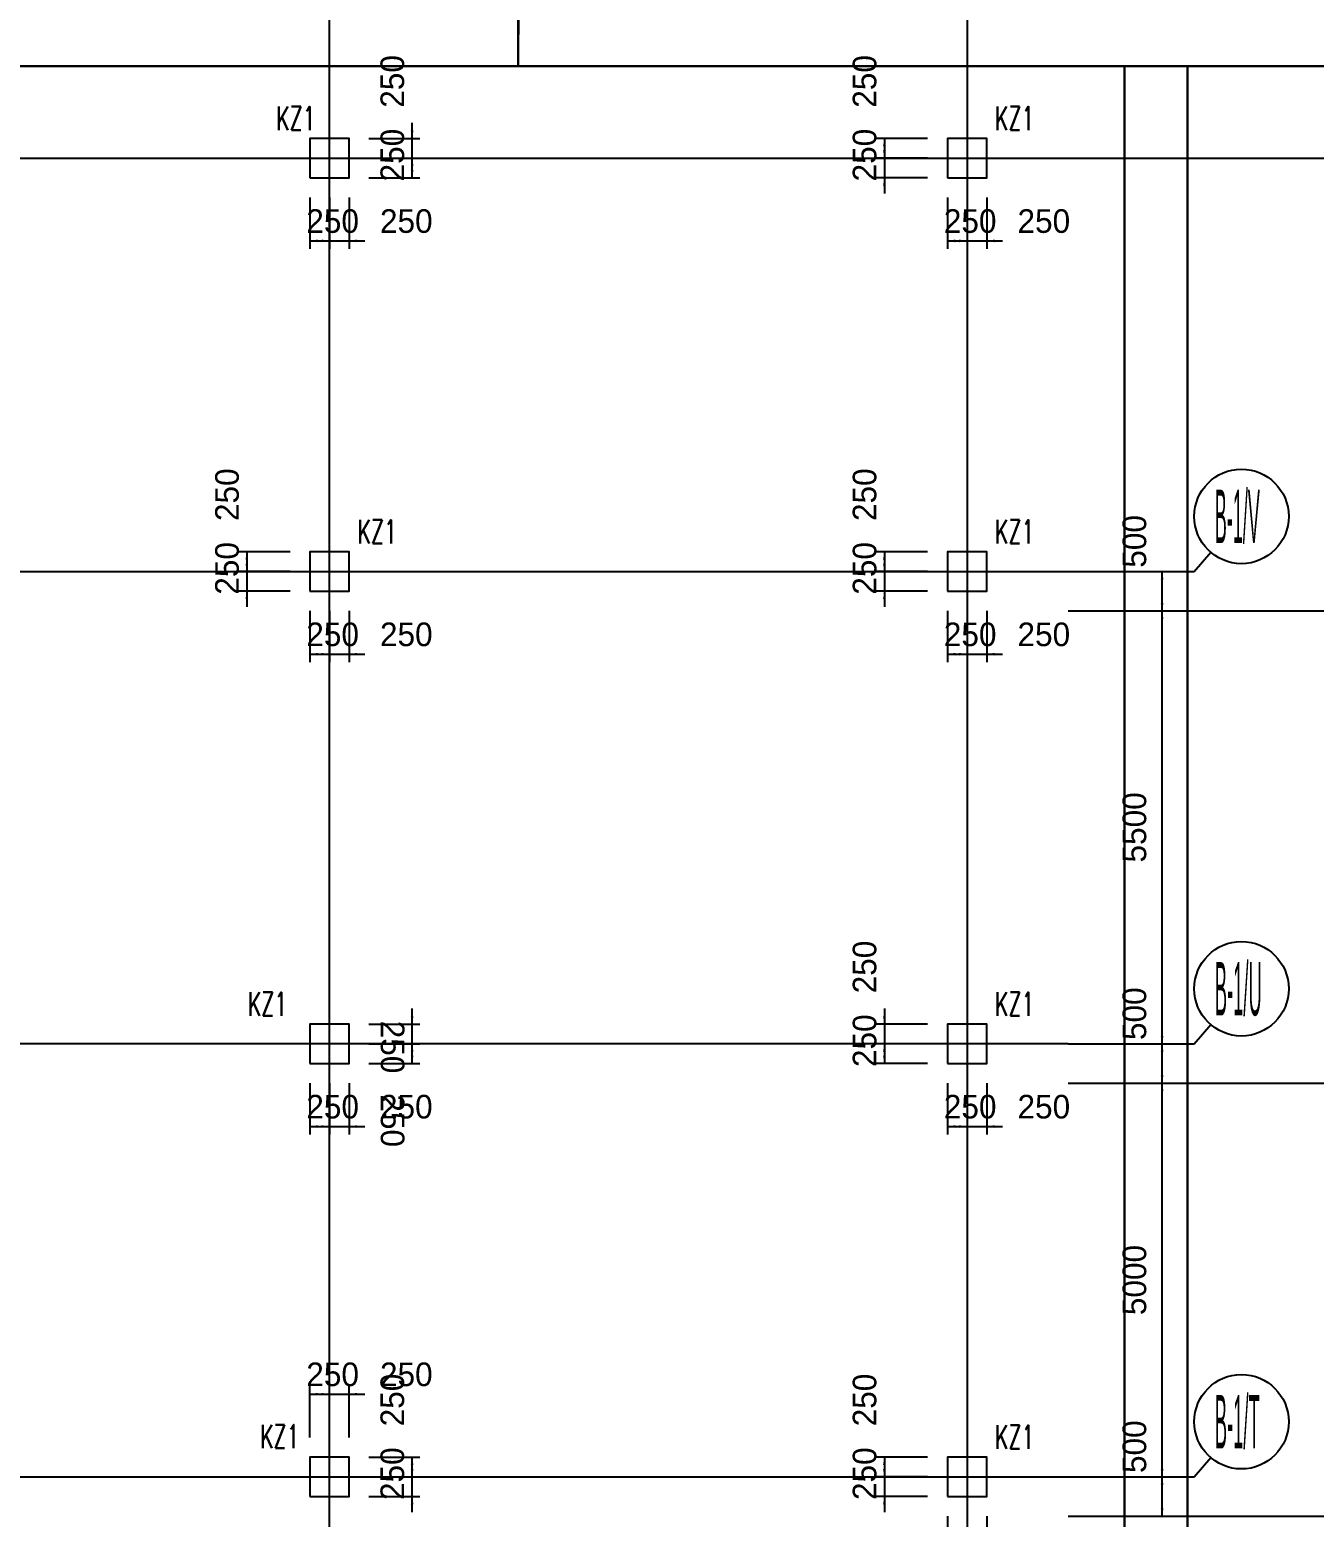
# Model space of a CAD drawing. Extents: x 387171 to 699106, y 11966 to 245688.
# Drawn here: x 520850 to 537170, y 184575 to 203470 of the extents above; entities that cross this region are included whole.
import ezdxf

# ---------------------------------------------------------------- set-up
doc = ezdxf.new("R2010")
doc.units = 0
doc.header["$LTSCALE"] = 100
doc.header["$MEASUREMENT"] = 0
for name, color, linetype in [('COLU', 7, 'Continuous'), ('DIM', 3, 'Continuous'), ('DOTE', 253, 'Continuous'), ('h后浇带', 51, 'Continuous'), ('L-AXIS', 3, 'Continuous'), ('NUM', 7, 'Continuous')]:
    doc.layers.add(name, color=color, linetype=linetype)
doc.styles.get("Standard").update_dxf_attribs({"font": 'standard'})
doc.styles.add('tk', font='tk')
doc.dimstyles.get("Standard").update_dxf_attribs({"dimtxt": 300, "dimasz": 100, "dimexe": 100, "dimexo": 250, "dimgap": 100, "dimtad": 0, "dimtoh": 1, "dimdec": 0, "dimdsep": 46, "dimcen": 0.09, "dimclrt": 7, "dimadec": 0, "dimazin": 0, "dimtfac": 1, "dimtdec": 4, "dimtofl": 0, "dimtmove": 0, "dimatfit": 3, "dimfxl": 1, "dimtolj": 1, "dimtzin": 0, "dimarcsym": 0})

# ---------------------------------------------------------------- blocks, each defined once
blk = doc.blocks.new('*D2517')
at = {"layer": 'L-AXIS', "color": 0, "linetype": 'ByBlock', "lineweight": -2}
for p, q in [((534293, 190088), (535337, 190088)), ((535237, 185088), (535237, 190088)), ((534293, 185088), (535337, 185088))]:
    blk.add_line(p, q, dxfattribs=at)
for points in [[(535237, 190088), (535254, 189988), (535220, 189988)], [(535237, 185088), (535220, 185188), (535254, 185188)]]:
    blk.add_solid(points, dxfattribs=at)
at = {"layer": 'L-AXIS', "color": 7, "linetype": 'Continuous', "lineweight": -2, "insert": (534887, 187588), "char_height": 300, "width": 780, "attachment_point": 5, "rotation": 90, "style": 'tk'}
blk.add_mtext('5000', dxfattribs=at)
blk = doc.blocks.new('*D2386')
at = {"layer": 'L-AXIS', "color": 0, "linetype": 'ByBlock', "lineweight": -2}
for p, q in [((534293, 185088), (535337, 185088)), ((535237, 184588), (535237, 185088)), ((534293, 184588), (535337, 184588))]:
    blk.add_line(p, q, dxfattribs=at)
for points in [[(535237, 185088), (535254, 184988), (535220, 184988)], [(535237, 184588), (535220, 184688), (535254, 184688)]]:
    blk.add_solid(points, dxfattribs=at)
at = {"layer": 'L-AXIS', "color": 7, "linetype": 'Continuous', "lineweight": -2, "insert": (534887, 185471), "char_height": 300, "width": 566.67, "attachment_point": 5, "rotation": 90, "style": 'tk'}
blk.add_mtext('500', dxfattribs=at)
blk = doc.blocks.new('_AXISO')
blk.add_circle((0, 0), 0.5)
blk = doc.blocks.new('*D2135')
at = {"layer": 'L-AXIS', "color": 0, "linetype": 'ByBlock', "lineweight": -2}
for p, q in [((534293, 196088), (535337, 196088)), ((535237, 190588), (535237, 196088)), ((534293, 190588), (535337, 190588))]:
    blk.add_line(p, q, dxfattribs=at)
for points in [[(535237, 196088), (535254, 195988), (535220, 195988)], [(535237, 190588), (535220, 190688), (535254, 190688)]]:
    blk.add_solid(points, dxfattribs=at)
at = {"layer": 'L-AXIS', "color": 7, "linetype": 'Continuous', "lineweight": -2, "insert": (534887, 193338), "char_height": 300, "width": 780, "attachment_point": 5, "rotation": 90, "style": 'tk'}
blk.add_mtext('5500', dxfattribs=at)
blk = doc.blocks.new('*D2933')
at = {"layer": 'L-AXIS', "color": 0, "linetype": 'ByBlock', "lineweight": -2}
for p, q in [((534293, 196588), (535337, 196588)), ((535237, 196088), (535237, 196588)), ((534293, 196088), (535337, 196088))]:
    blk.add_line(p, q, dxfattribs=at)
for points in [[(535237, 196588), (535254, 196488), (535220, 196488)], [(535237, 196088), (535220, 196188), (535254, 196188)]]:
    blk.add_solid(points, dxfattribs=at)
at = {"layer": 'L-AXIS', "color": 7, "linetype": 'Continuous', "lineweight": -2, "insert": (534887, 196971), "char_height": 300, "width": 566.67, "attachment_point": 5, "rotation": 90, "style": 'tk'}
blk.add_mtext('500', dxfattribs=at)
blk = doc.blocks.new('*D2679')
at = {"layer": 'L-AXIS', "color": 0, "linetype": 'ByBlock', "lineweight": -2}
for p, q in [((534293, 190588), (535337, 190588)), ((535237, 190088), (535237, 190588)), ((534293, 190088), (535337, 190088))]:
    blk.add_line(p, q, dxfattribs=at)
for points in [[(535237, 190588), (535254, 190488), (535220, 190488)], [(535237, 190088), (535220, 190188), (535254, 190188)]]:
    blk.add_solid(points, dxfattribs=at)
at = {"layer": 'L-AXIS', "color": 7, "linetype": 'Continuous', "lineweight": -2, "insert": (534887, 190971), "char_height": 300, "width": 566.67, "attachment_point": 5, "rotation": 90, "style": 'tk'}
blk.add_mtext('500', dxfattribs=at)
blk = doc.blocks.new('*D661')
at = {"layer": 'DIM', "color": 0, "linetype": 'ByBlock', "lineweight": -2}
for p, q in [((532258, 185338), (531608, 185338)), ((531708, 185338), (531708, 185088)), ((532258, 185088), (531608, 185088))]:
    blk.add_line(p, q, dxfattribs=at)
for points in [[(531708, 185338), (531725, 185238), (531691, 185238)], [(531708, 185088), (531691, 185188), (531725, 185188)]]:
    blk.add_solid(points, dxfattribs=at)
at = {"layer": 'DIM', "color": 7, "linetype": 'Continuous', "lineweight": -2, "insert": (531458, 186064), "char_height": 300, "width": 566.67, "attachment_point": 5, "rotation": 90, "style": 'tk'}
blk.add_mtext('250', dxfattribs=at)
blk = doc.blocks.new('*D1586')
at = {"layer": 'DIM', "color": 0, "linetype": 'ByBlock', "lineweight": -2}
for p, q in [((531708, 185288), (531708, 184638)), ((532258, 185088), (531608, 185088)), ((532258, 184838), (531608, 184838))]:
    blk.add_line(p, q, dxfattribs=at)
for points in [[(531708, 185088), (531691, 185188), (531725, 185188)], [(531708, 184838), (531725, 184738), (531691, 184738)]]:
    blk.add_solid(points, dxfattribs=at)
at = {"layer": 'DIM', "color": 7, "linetype": 'Continuous', "lineweight": -2, "insert": (531458, 185128), "char_height": 300, "width": 566.67, "attachment_point": 5, "rotation": 90, "style": 'tk'}
blk.add_mtext('250', dxfattribs=at)
blk = doc.blocks.new('*D1470')
at = {"layer": 'DIM', "color": 0, "linetype": 'ByBlock', "lineweight": -2}
for p, q in [((532508, 184588), (532508, 183938)), ((532758, 184588), (532758, 183938)), ((532508, 184038), (532758, 184038))]:
    blk.add_line(p, q, dxfattribs=at)
for points in [[(532508, 184038), (532608, 184055), (532608, 184021)], [(532758, 184038), (532658, 184021), (532658, 184055)]]:
    blk.add_solid(points, dxfattribs=at)
at = {"layer": 'DIM', "color": 7, "linetype": 'Continuous', "lineweight": -2, "insert": (532798, 184288), "char_height": 300, "width": 566.67, "attachment_point": 5, "style": 'tk'}
blk.add_mtext('250', dxfattribs=at)
blk = doc.blocks.new('*D1126')
at = {"layer": 'DIM', "color": 0, "linetype": 'ByBlock', "lineweight": -2}
for p, q in [((532758, 184588), (532758, 183938)), ((533008, 184588), (533008, 183938)), ((532558, 184038), (533208, 184038))]:
    blk.add_line(p, q, dxfattribs=at)
for points in [[(532758, 184038), (532658, 184021), (532658, 184055)], [(533008, 184038), (533108, 184055), (533108, 184021)]]:
    blk.add_solid(points, dxfattribs=at)
at = {"layer": 'DIM', "color": 7, "linetype": 'Continuous', "lineweight": -2, "insert": (533734, 184288), "char_height": 300, "width": 566.67, "attachment_point": 5, "style": 'tk'}
blk.add_mtext('250', dxfattribs=at)
blk = doc.blocks.new('*D1942')
at = {"layer": 'DIM', "color": 0, "linetype": 'ByBlock', "lineweight": -2}
for p, q in [((524408, 185588), (524408, 186238)), ((524408, 186138), (524658, 186138)), ((524658, 185588), (524658, 186238))]:
    blk.add_line(p, q, dxfattribs=at)
for points in [[(524408, 186138), (524508, 186155), (524508, 186121)], [(524658, 186138), (524558, 186121), (524558, 186155)]]:
    blk.add_solid(points, dxfattribs=at)
at = {"layer": 'DIM', "color": 7, "linetype": 'Continuous', "lineweight": -2, "insert": (524698, 186388), "char_height": 300, "width": 566.67, "attachment_point": 5, "style": 'tk'}
blk.add_mtext('250', dxfattribs=at)
blk = doc.blocks.new('*D1833')
at = {"layer": 'DIM', "color": 0, "linetype": 'ByBlock', "lineweight": -2}
for p, q in [((524458, 186138), (525108, 186138)), ((524658, 185588), (524658, 186238)), ((524908, 185588), (524908, 186238))]:
    blk.add_line(p, q, dxfattribs=at)
for points in [[(524658, 186138), (524558, 186121), (524558, 186155)], [(524908, 186138), (525008, 186155), (525008, 186121)]]:
    blk.add_solid(points, dxfattribs=at)
at = {"layer": 'DIM', "color": 7, "linetype": 'Continuous', "lineweight": -2, "insert": (525634, 186388), "char_height": 300, "width": 566.67, "attachment_point": 5, "style": 'tk'}
blk.add_mtext('250', dxfattribs=at)
blk = doc.blocks.new('*D2752')
at = {"layer": 'DIM', "color": 0, "linetype": 'ByBlock', "lineweight": -2}
for p, q in [((525708, 184638), (525708, 185288)), ((525158, 185088), (525808, 185088)), ((525158, 184838), (525808, 184838))]:
    blk.add_line(p, q, dxfattribs=at)
for points in [[(525708, 185088), (525691, 185188), (525725, 185188)], [(525708, 184838), (525725, 184738), (525691, 184738)]]:
    blk.add_solid(points, dxfattribs=at)
at = {"layer": 'DIM', "color": 7, "linetype": 'Continuous', "lineweight": -2, "insert": (525458, 185128), "char_height": 300, "width": 566.67, "attachment_point": 5, "rotation": 90, "style": 'tk'}
blk.add_mtext('250', dxfattribs=at)
blk = doc.blocks.new('*D2380')
at = {"layer": 'DIM', "color": 0, "linetype": 'ByBlock', "lineweight": -2}
for p, q in [((525158, 185338), (525808, 185338)), ((525708, 185088), (525708, 185338)), ((525158, 185088), (525808, 185088))]:
    blk.add_line(p, q, dxfattribs=at)
for points in [[(525708, 185338), (525725, 185238), (525691, 185238)], [(525708, 185088), (525691, 185188), (525725, 185188)]]:
    blk.add_solid(points, dxfattribs=at)
at = {"layer": 'DIM', "color": 7, "linetype": 'Continuous', "lineweight": -2, "insert": (525458, 186064), "char_height": 300, "width": 566.67, "attachment_point": 5, "rotation": 90, "style": 'tk'}
blk.add_mtext('250', dxfattribs=at)
blk = doc.blocks.new('*D4155')
at = {"layer": 'DIM', "color": 0, "linetype": 'ByBlock', "lineweight": -2}
for p, q in [((531708, 191038), (531708, 190388)), ((532258, 190838), (531608, 190838)), ((532258, 190588), (531608, 190588))]:
    blk.add_line(p, q, dxfattribs=at)
for points in [[(531708, 190838), (531691, 190938), (531725, 190938)], [(531708, 190588), (531725, 190488), (531691, 190488)]]:
    blk.add_solid(points, dxfattribs=at)
at = {"layer": 'DIM', "color": 7, "linetype": 'Continuous', "lineweight": -2, "insert": (531458, 191564), "char_height": 300, "width": 566.67, "attachment_point": 5, "rotation": 90, "style": 'tk'}
blk.add_mtext('250', dxfattribs=at)
blk = doc.blocks.new('*D326')
at = {"layer": 'DIM', "color": 0, "linetype": 'ByBlock', "lineweight": -2}
for p, q in [((532258, 190588), (531608, 190588)), ((531708, 190588), (531708, 190338)), ((532258, 190338), (531608, 190338))]:
    blk.add_line(p, q, dxfattribs=at)
for points in [[(531708, 190588), (531725, 190488), (531691, 190488)], [(531708, 190338), (531691, 190438), (531725, 190438)]]:
    blk.add_solid(points, dxfattribs=at)
at = {"layer": 'DIM', "color": 7, "linetype": 'Continuous', "lineweight": -2, "insert": (531458, 190628), "char_height": 300, "width": 566.67, "attachment_point": 5, "rotation": 90, "style": 'tk'}
blk.add_mtext('250', dxfattribs=at)
blk = doc.blocks.new('*D190')
at = {"layer": 'DIM', "color": 0, "linetype": 'ByBlock', "lineweight": -2}
for p, q in [((532508, 190088), (532508, 189438)), ((532758, 190088), (532758, 189438)), ((532508, 189538), (532758, 189538))]:
    blk.add_line(p, q, dxfattribs=at)
for points in [[(532508, 189538), (532608, 189555), (532608, 189521)], [(532758, 189538), (532658, 189521), (532658, 189555)]]:
    blk.add_solid(points, dxfattribs=at)
at = {"layer": 'DIM', "color": 7, "linetype": 'Continuous', "lineweight": -2, "insert": (532798, 189788), "char_height": 300, "width": 566.67, "attachment_point": 5, "style": 'tk'}
blk.add_mtext('250', dxfattribs=at)
blk = doc.blocks.new('*D1133')
at = {"layer": 'DIM', "color": 0, "linetype": 'ByBlock', "lineweight": -2}
for p, q in [((532758, 190088), (532758, 189438)), ((533008, 190088), (533008, 189438)), ((532558, 189538), (533208, 189538))]:
    blk.add_line(p, q, dxfattribs=at)
for points in [[(532758, 189538), (532658, 189521), (532658, 189555)], [(533008, 189538), (533108, 189555), (533108, 189521)]]:
    blk.add_solid(points, dxfattribs=at)
at = {"layer": 'DIM', "color": 7, "linetype": 'Continuous', "lineweight": -2, "insert": (533734, 189788), "char_height": 300, "width": 566.67, "attachment_point": 5, "style": 'tk'}
blk.add_mtext('250', dxfattribs=at)
blk = doc.blocks.new('*D794')
at = {"layer": 'DIM', "color": 0, "linetype": 'ByBlock', "lineweight": -2}
for p, q in [((524408, 190088), (524408, 189438)), ((524658, 190088), (524658, 189438)), ((524408, 189538), (524658, 189538))]:
    blk.add_line(p, q, dxfattribs=at)
for points in [[(524408, 189538), (524508, 189555), (524508, 189521)], [(524658, 189538), (524558, 189521), (524558, 189555)]]:
    blk.add_solid(points, dxfattribs=at)
at = {"layer": 'DIM', "color": 7, "linetype": 'Continuous', "lineweight": -2, "insert": (524698, 189788), "char_height": 300, "width": 566.67, "attachment_point": 5, "style": 'tk'}
blk.add_mtext('250', dxfattribs=at)
blk = doc.blocks.new('*D649')
at = {"layer": 'DIM', "color": 0, "linetype": 'ByBlock', "lineweight": -2}
for p, q in [((524658, 190088), (524658, 189438)), ((524908, 190088), (524908, 189438)), ((524458, 189538), (525108, 189538))]:
    blk.add_line(p, q, dxfattribs=at)
for points in [[(524658, 189538), (524558, 189521), (524558, 189555)], [(524908, 189538), (525008, 189555), (525008, 189521)]]:
    blk.add_solid(points, dxfattribs=at)
at = {"layer": 'DIM', "color": 7, "linetype": 'Continuous', "lineweight": -2, "insert": (525634, 189788), "char_height": 300, "width": 566.67, "attachment_point": 5, "style": 'tk'}
blk.add_mtext('250', dxfattribs=at)
blk = doc.blocks.new('*D1575')
at = {"layer": 'DIM', "color": 0, "linetype": 'ByBlock', "lineweight": -2}
for p, q in [((525158, 190588), (525808, 190588)), ((525708, 190338), (525708, 190588)), ((525158, 190338), (525808, 190338))]:
    blk.add_line(p, q, dxfattribs=at)
for points in [[(525708, 190588), (525725, 190488), (525691, 190488)], [(525708, 190338), (525691, 190438), (525725, 190438)]]:
    blk.add_solid(points, dxfattribs=at)
at = {"layer": 'DIM', "color": 7, "linetype": 'Continuous', "lineweight": -2, "insert": (525458, 189612), "char_height": 300, "width": 566.67, "attachment_point": 5, "rotation": 270, "style": 'tk'}
blk.add_mtext('250', dxfattribs=at)
blk = doc.blocks.new('*D1178')
at = {"layer": 'DIM', "color": 0, "linetype": 'ByBlock', "lineweight": -2}
for p, q in [((525708, 190388), (525708, 191038)), ((525158, 190838), (525808, 190838)), ((525158, 190588), (525808, 190588))]:
    blk.add_line(p, q, dxfattribs=at)
for points in [[(525708, 190838), (525691, 190938), (525725, 190938)], [(525708, 190588), (525725, 190488), (525691, 190488)]]:
    blk.add_solid(points, dxfattribs=at)
at = {"layer": 'DIM', "color": 7, "linetype": 'Continuous', "lineweight": -2, "insert": (525458, 190548), "char_height": 300, "width": 566.67, "attachment_point": 5, "rotation": 270, "style": 'tk'}
blk.add_mtext('250', dxfattribs=at)
blk = doc.blocks.new('*D4632')
at = {"layer": 'DIM', "color": 0, "linetype": 'ByBlock', "lineweight": -2}
for p, q in [((524158, 196838), (523508, 196838)), ((523608, 196838), (523608, 196588)), ((524158, 196588), (523508, 196588))]:
    blk.add_line(p, q, dxfattribs=at)
for points in [[(523608, 196838), (523625, 196738), (523591, 196738)], [(523608, 196588), (523591, 196688), (523625, 196688)]]:
    blk.add_solid(points, dxfattribs=at)
at = {"layer": 'DIM', "color": 7, "linetype": 'Continuous', "lineweight": -2, "insert": (523358, 197564), "char_height": 300, "width": 566.67, "attachment_point": 5, "rotation": 90, "style": 'tk'}
blk.add_mtext('250', dxfattribs=at)
blk = doc.blocks.new('*D4495')
at = {"layer": 'DIM', "color": 0, "linetype": 'ByBlock', "lineweight": -2}
for p, q in [((523608, 196788), (523608, 196138)), ((524158, 196588), (523508, 196588)), ((524158, 196338), (523508, 196338))]:
    blk.add_line(p, q, dxfattribs=at)
for points in [[(523608, 196588), (523591, 196688), (523625, 196688)], [(523608, 196338), (523625, 196238), (523591, 196238)]]:
    blk.add_solid(points, dxfattribs=at)
at = {"layer": 'DIM', "color": 7, "linetype": 'Continuous', "lineweight": -2, "insert": (523358, 196628), "char_height": 300, "width": 566.67, "attachment_point": 5, "rotation": 90, "style": 'tk'}
blk.add_mtext('250', dxfattribs=at)
blk = doc.blocks.new('*D4225')
at = {"layer": 'DIM', "color": 0, "linetype": 'ByBlock', "lineweight": -2}
for p, q in [((524408, 196088), (524408, 195438)), ((524658, 196088), (524658, 195438)), ((524408, 195538), (524658, 195538))]:
    blk.add_line(p, q, dxfattribs=at)
for points in [[(524408, 195538), (524508, 195555), (524508, 195521)], [(524658, 195538), (524558, 195521), (524558, 195555)]]:
    blk.add_solid(points, dxfattribs=at)
at = {"layer": 'DIM', "color": 7, "linetype": 'Continuous', "lineweight": -2, "insert": (524698, 195788), "char_height": 300, "width": 566.67, "attachment_point": 5, "style": 'tk'}
blk.add_mtext('250', dxfattribs=at)
blk = doc.blocks.new('*D248')
at = {"layer": 'DIM', "color": 0, "linetype": 'ByBlock', "lineweight": -2}
for p, q in [((524658, 196088), (524658, 195438)), ((524908, 196088), (524908, 195438)), ((524458, 195538), (525108, 195538))]:
    blk.add_line(p, q, dxfattribs=at)
for points in [[(524658, 195538), (524558, 195521), (524558, 195555)], [(524908, 195538), (525008, 195555), (525008, 195521)]]:
    blk.add_solid(points, dxfattribs=at)
at = {"layer": 'DIM', "color": 7, "linetype": 'Continuous', "lineweight": -2, "insert": (525634, 195788), "char_height": 300, "width": 566.67, "attachment_point": 5, "style": 'tk'}
blk.add_mtext('250', dxfattribs=at)
blk = doc.blocks.new('*D188')
at = {"layer": 'DIM', "color": 0, "linetype": 'ByBlock', "lineweight": -2}
for p, q in [((532258, 196838), (531608, 196838)), ((531708, 196838), (531708, 196588)), ((532258, 196588), (531608, 196588))]:
    blk.add_line(p, q, dxfattribs=at)
for points in [[(531708, 196838), (531725, 196738), (531691, 196738)], [(531708, 196588), (531691, 196688), (531725, 196688)]]:
    blk.add_solid(points, dxfattribs=at)
at = {"layer": 'DIM', "color": 7, "linetype": 'Continuous', "lineweight": -2, "insert": (531458, 197564), "char_height": 300, "width": 566.67, "attachment_point": 5, "rotation": 90, "style": 'tk'}
blk.add_mtext('250', dxfattribs=at)
blk = doc.blocks.new('*D1131')
at = {"layer": 'DIM', "color": 0, "linetype": 'ByBlock', "lineweight": -2}
for p, q in [((531708, 196788), (531708, 196138)), ((532258, 196588), (531608, 196588)), ((532258, 196338), (531608, 196338))]:
    blk.add_line(p, q, dxfattribs=at)
for points in [[(531708, 196588), (531691, 196688), (531725, 196688)], [(531708, 196338), (531725, 196238), (531691, 196238)]]:
    blk.add_solid(points, dxfattribs=at)
at = {"layer": 'DIM', "color": 7, "linetype": 'Continuous', "lineweight": -2, "insert": (531458, 196628), "char_height": 300, "width": 566.67, "attachment_point": 5, "rotation": 90, "style": 'tk'}
blk.add_mtext('250', dxfattribs=at)
blk = doc.blocks.new('*D714')
at = {"layer": 'DIM', "color": 0, "linetype": 'ByBlock', "lineweight": -2}
for p, q in [((532508, 196088), (532508, 195438)), ((532758, 196088), (532758, 195438)), ((532508, 195538), (532758, 195538))]:
    blk.add_line(p, q, dxfattribs=at)
for points in [[(532508, 195538), (532608, 195555), (532608, 195521)], [(532758, 195538), (532658, 195521), (532658, 195555)]]:
    blk.add_solid(points, dxfattribs=at)
at = {"layer": 'DIM', "color": 7, "linetype": 'Continuous', "lineweight": -2, "insert": (532798, 195788), "char_height": 300, "width": 566.67, "attachment_point": 5, "style": 'tk'}
blk.add_mtext('250', dxfattribs=at)
blk = doc.blocks.new('*D1635')
at = {"layer": 'DIM', "color": 0, "linetype": 'ByBlock', "lineweight": -2}
for p, q in [((532758, 196088), (532758, 195438)), ((533008, 196088), (533008, 195438)), ((532558, 195538), (533208, 195538))]:
    blk.add_line(p, q, dxfattribs=at)
for points in [[(532758, 195538), (532658, 195521), (532658, 195555)], [(533008, 195538), (533108, 195555), (533108, 195521)]]:
    blk.add_solid(points, dxfattribs=at)
at = {"layer": 'DIM', "color": 7, "linetype": 'Continuous', "lineweight": -2, "insert": (533734, 195788), "char_height": 300, "width": 566.67, "attachment_point": 5, "style": 'tk'}
blk.add_mtext('250', dxfattribs=at)
blk = doc.blocks.new('*D1130')
at = {"layer": 'DIM', "color": 0, "linetype": 'ByBlock', "lineweight": -2}
for p, q in [((524408, 201338), (524408, 200688)), ((524658, 201338), (524658, 200688)), ((524408, 200788), (524658, 200788))]:
    blk.add_line(p, q, dxfattribs=at)
for points in [[(524408, 200788), (524508, 200805), (524508, 200771)], [(524658, 200788), (524558, 200771), (524558, 200805)]]:
    blk.add_solid(points, dxfattribs=at)
at = {"layer": 'DIM', "color": 7, "linetype": 'Continuous', "lineweight": -2, "insert": (524698, 201038), "char_height": 300, "width": 566.67, "attachment_point": 5, "style": 'tk'}
blk.add_mtext('250', dxfattribs=at)
blk = doc.blocks.new('*D713')
at = {"layer": 'DIM', "color": 0, "linetype": 'ByBlock', "lineweight": -2}
for p, q in [((524658, 201338), (524658, 200688)), ((524908, 201338), (524908, 200688)), ((524458, 200788), (525108, 200788))]:
    blk.add_line(p, q, dxfattribs=at)
for points in [[(524658, 200788), (524558, 200771), (524558, 200805)], [(524908, 200788), (525008, 200805), (525008, 200771)]]:
    blk.add_solid(points, dxfattribs=at)
at = {"layer": 'DIM', "color": 7, "linetype": 'Continuous', "lineweight": -2, "insert": (525634, 201038), "char_height": 300, "width": 566.67, "attachment_point": 5, "style": 'tk'}
blk.add_mtext('250', dxfattribs=at)
blk = doc.blocks.new('*D1634')
at = {"layer": 'DIM', "color": 0, "linetype": 'ByBlock', "lineweight": -2}
for p, q in [((525158, 201838), (525808, 201838)), ((525708, 201588), (525708, 201838)), ((525158, 201588), (525808, 201588))]:
    blk.add_line(p, q, dxfattribs=at)
for points in [[(525708, 201838), (525725, 201738), (525691, 201738)], [(525708, 201588), (525691, 201688), (525725, 201688)]]:
    blk.add_solid(points, dxfattribs=at)
at = {"layer": 'DIM', "color": 7, "linetype": 'Continuous', "lineweight": -2, "insert": (525458, 201878), "char_height": 300, "width": 566.67, "attachment_point": 5, "rotation": 90, "style": 'tk'}
blk.add_mtext('250', dxfattribs=at)
blk = doc.blocks.new('*D1503')
at = {"layer": 'DIM', "color": 0, "linetype": 'ByBlock', "lineweight": -2}
for p, q in [((525708, 201638), (525708, 202288)), ((525158, 202088), (525808, 202088)), ((525158, 201838), (525808, 201838))]:
    blk.add_line(p, q, dxfattribs=at)
for points in [[(525708, 202088), (525691, 202188), (525725, 202188)], [(525708, 201838), (525725, 201738), (525691, 201738)]]:
    blk.add_solid(points, dxfattribs=at)
at = {"layer": 'DIM', "color": 7, "linetype": 'Continuous', "lineweight": -2, "insert": (525458, 202814), "char_height": 300, "width": 566.67, "attachment_point": 5, "rotation": 90, "style": 'tk'}
blk.add_mtext('250', dxfattribs=at)
blk = doc.blocks.new('*D1170')
at = {"layer": 'DIM', "color": 0, "linetype": 'ByBlock', "lineweight": -2}
for p, q in [((532258, 202088), (531608, 202088)), ((531708, 202088), (531708, 201838)), ((532258, 201838), (531608, 201838))]:
    blk.add_line(p, q, dxfattribs=at)
for points in [[(531708, 202088), (531725, 201988), (531691, 201988)], [(531708, 201838), (531691, 201938), (531725, 201938)]]:
    blk.add_solid(points, dxfattribs=at)
at = {"layer": 'DIM', "color": 7, "linetype": 'Continuous', "lineweight": -2, "insert": (531458, 202814), "char_height": 300, "width": 566.67, "attachment_point": 5, "rotation": 90, "style": 'tk'}
blk.add_mtext('250', dxfattribs=at)
blk = doc.blocks.new('*D2133')
at = {"layer": 'DIM', "color": 0, "linetype": 'ByBlock', "lineweight": -2}
for p, q in [((531708, 202038), (531708, 201388)), ((532258, 201838), (531608, 201838)), ((532258, 201588), (531608, 201588))]:
    blk.add_line(p, q, dxfattribs=at)
for points in [[(531708, 201838), (531691, 201938), (531725, 201938)], [(531708, 201588), (531725, 201488), (531691, 201488)]]:
    blk.add_solid(points, dxfattribs=at)
at = {"layer": 'DIM', "color": 7, "linetype": 'Continuous', "lineweight": -2, "insert": (531458, 201878), "char_height": 300, "width": 566.67, "attachment_point": 5, "rotation": 90, "style": 'tk'}
blk.add_mtext('250', dxfattribs=at)
blk = doc.blocks.new('*D2011')
at = {"layer": 'DIM', "color": 0, "linetype": 'ByBlock', "lineweight": -2}
for p, q in [((532508, 201338), (532508, 200688)), ((532758, 201338), (532758, 200688)), ((532508, 200788), (532758, 200788))]:
    blk.add_line(p, q, dxfattribs=at)
for points in [[(532508, 200788), (532608, 200805), (532608, 200771)], [(532758, 200788), (532658, 200771), (532658, 200805)]]:
    blk.add_solid(points, dxfattribs=at)
at = {"layer": 'DIM', "color": 7, "linetype": 'Continuous', "lineweight": -2, "insert": (532798, 201038), "char_height": 300, "width": 566.67, "attachment_point": 5, "style": 'tk'}
blk.add_mtext('250', dxfattribs=at)
blk = doc.blocks.new('*D2951')
at = {"layer": 'DIM', "color": 0, "linetype": 'ByBlock', "lineweight": -2}
for p, q in [((532758, 201338), (532758, 200688)), ((533008, 201338), (533008, 200688)), ((532558, 200788), (533208, 200788))]:
    blk.add_line(p, q, dxfattribs=at)
for points in [[(532758, 200788), (532658, 200771), (532658, 200805)], [(533008, 200788), (533108, 200805), (533108, 200771)]]:
    blk.add_solid(points, dxfattribs=at)
at = {"layer": 'DIM', "color": 7, "linetype": 'Continuous', "lineweight": -2, "insert": (533734, 201038), "char_height": 300, "width": 566.67, "attachment_point": 5, "style": 'tk'}
blk.add_mtext('250', dxfattribs=at)
blk = doc.blocks.new('后浇带现场')
at = {"color": 6, "lineweight": 30}
for points in [[(714656, 762040), (714656, 738930), (710056, 738930), (710056, 730049), (775507, 730049), (775507, 772730)], [(660511, 730049), (710056, 730049), (710057, 730849), (660479, 730849)], [(760007, 730049), (760007, 673430), (717757, 673430), (717757, 730049)], [(759207, 730049), (759207, 674230), (718557, 674230), (718557, 730049)]]:
    blk.add_lwpolyline(points, dxfattribs=at)
at = {"layer": 'h后浇带', "color": 1}
for p, q in [((717757, 730049), (717757, 685030)), ((718557, 730049), (718557, 685030))]:
    blk.add_line(p, q, dxfattribs=at)

msp = doc.modelspace()

# ---------------------------------------------------------------- linework, layer by layer
at = {"layer": 'COLU'}
for points in [[(524408.1, 201587.9), (524908.1, 201587.9), (524908.1, 202087.9), (524408.1, 202087.9)], [(532508.1, 201587.9), (533008.1, 201587.9), (533008.1, 202087.9), (532508.1, 202087.9)], [(524408.1, 196337.9), (524908.1, 196337.9), (524908.1, 196837.9), (524408.1, 196837.9)], [(532508.1, 196337.9), (533008.1, 196337.9), (533008.1, 196837.9), (532508.1, 196837.9)], [(524408.1, 190337.9), (524908.1, 190337.9), (524908.1, 190837.9), (524408.1, 190837.9)], [(532508.1, 190337.9), (533008.1, 190337.9), (533008.1, 190837.9), (532508.1, 190837.9)], [(524408.1, 184837.9), (524908.1, 184837.9), (524908.1, 185337.9), (524408.1, 185337.9)], [(532508.1, 184837.9), (533008.1, 184837.9), (533008.1, 185337.9), (532508.1, 185337.9)]]:
    msp.add_lwpolyline(points, close=True, dxfattribs=at)
at = {"layer": 'DOTE'}
for p, q in [((532758, 238913.1), (532758.2, 95505.2)), ((524658.1, 179087.9), (524658.1, 213087.9)), ((489178.8, 201837.9), (546133.1, 201837.9)), ((489379.5, 196587.9), (534043.3, 196587.9)), ((534043.3, 196087.9), (664518.6, 196087.9)), ((534043.3, 190587.9), (489620.4, 190587.9)), ((534043.3, 190087.9), (664518.6, 190087.9)), ((508458.1, 185087.9), (534043.3, 185087.9)), ((534043.3, 184587.9), (581889.7, 184587.9))]:
    msp.add_line(p, q, dxfattribs=at)
at = {"layer": 'L-AXIS'}
for p, q in [((535645.3, 196587.9), (535854.8, 196832.4)), ((534043.3, 196587.9), (535645.3, 196587.9)), ((535645.3, 190587.9), (535854.8, 190832.4)), ((534043.3, 190587.9), (535645.3, 190587.9)), ((535645.3, 185087.9), (535854.8, 185332.4)), ((534043.3, 185087.9), (535645.3, 185087.9))]:
    msp.add_line(p, q, dxfattribs=at)

# ---------------------------------------------------------------- block references
at = {"color": 3, "lineweight": 30}
msp.add_blockref('后浇带现场', (-182998.7, -527042.1), dxfattribs=at)
at = {"layer": 'L-AXIS'}
ref = msp.add_blockref('_AXISO', (536245.3, 197287.9), dxfattribs=dict(at, xscale=1199.999999999997, yscale=1200, rotation=359.9996457873818))
ref.add_attrib('A', 'B-1/V', (535905.9, 196948.5), dxfattribs={"height": 678.82, "style": 'tk', "width": 0.252427})
ref = msp.add_blockref('_AXISO', (536245.3, 191287.9), dxfattribs=dict(at, xscale=1199.999999999997, yscale=1200, rotation=359.9996457873818))
ref.add_attrib('A', 'B-1/U', (535905.9, 190948.5), dxfattribs={"height": 678.82, "style": 'tk', "width": 0.257426})
ref = msp.add_blockref('_AXISO', (536245.3, 185787.9), dxfattribs=dict(at, xscale=1199.999999999997, yscale=1200, rotation=359.9996457873818))
ref.add_attrib('A', 'B-1/T', (535905.9, 185448.5), dxfattribs={"height": 678.82, "style": 'tk', "width": 0.257426})

# ---------------------------------------------------------------- texts
at = {"layer": 'NUM', "color": 200, "width": 0.7}
for p in [(523980.5, 202194), (533114.1, 202194), (525014.1, 196944), (533114.1, 196944), (523620.6, 190944), (533114.1, 190944), (523776.5, 185450.7), (533114.1, 185444)]:
    msp.add_text('KZ1', height=300, dxfattribs=at).set_placement(p)

# ---------------------------------------------------------------- dimensions: what is measured, and where the dimension line sits
at = {"layer": 'DIM', "color": 200}
for p1, p2, distance, picture, middle in [((524908.1, 201837.9), (524908.1, 202087.9), -800, '*D1503', (525458.1, 202306)), ((532508.1, 202087.9), (532508.1, 201837.9), -800, '*D1170', (531458.1, 202306)), ((524908.1, 201587.9), (524908.1, 201837.9), -800, '*D1634', (525458.1, 201369.9)), ((532508.1, 201837.9), (532508.1, 201587.9), -800, '*D2133', (531458.1, 201369.9)), ((524408.1, 201587.9), (524658.1, 201587.9), -800, '*D1130', (524190, 201037.9)), ((524658.1, 201587.9), (524908.1, 201587.9), -800, '*D713', (525126.1, 201037.9)), ((532508.1, 201587.9), (532758.1, 201587.9), -800, '*D2011', (532290, 201037.9)), ((532758.1, 201587.9), (533008.1, 201587.9), -800, '*D2951', (533226.1, 201037.9)), ((524408.1, 196837.9), (524408.1, 196587.9), -800, '*D4632', (523358.1, 197056)), ((532508.1, 196837.9), (532508.1, 196587.9), -800, '*D188', (531458.1, 197056)), ((524408.1, 196587.9), (524408.1, 196337.9), -800, '*D4495', (523358.1, 196119.9)), ((532508.1, 196587.9), (532508.1, 196337.9), -800, '*D1131', (531458.1, 196119.9)), ((524408.1, 196337.9), (524658.1, 196337.9), -800, '*D4225', (524190, 195787.9)), ((524658.1, 196337.9), (524908.1, 196337.9), -800, '*D248', (525126.1, 195787.9)), ((532508.1, 196337.9), (532758.1, 196337.9), -800, '*D714', (532290, 195787.9)), ((532758.1, 196337.9), (533008.1, 196337.9), -800, '*D1635', (533226.1, 195787.9)), ((532508.1, 190837.9), (532508.1, 190587.9), -800, '*D4155', (531458.1, 191056)), ((524908.1, 190587.9), (524908.1, 190837.9), -800, '*D1178', (525458.1, 191056)), ((532508.1, 190587.9), (532508.1, 190337.9), -800, '*D326', (531458.1, 190119.9)), ((524908.1, 190337.9), (524908.1, 190587.9), -800, '*D1575', (525458.1, 190119.9)), ((524408.1, 190337.9), (524658.1, 190337.9), -800, '*D794', (524190, 189787.9)), ((524658.1, 190337.9), (524908.1, 190337.9), -800, '*D649', (525126.1, 189787.9)), ((532508.1, 190337.9), (532758.1, 190337.9), -800, '*D190', (532290, 189787.9)), ((532758.1, 190337.9), (533008.1, 190337.9), -800, '*D1133', (533226.1, 189787.9)), ((524408.1, 185337.9), (524658.1, 185337.9), 800, '*D1942', (524190, 186387.9)), ((524658.1, 185337.9), (524908.1, 185337.9), 800, '*D1833', (525126.1, 186387.9)), ((524908.1, 185087.9), (524908.1, 185337.9), -800, '*D2380', (525458.1, 185556)), ((532508.1, 185337.9), (532508.1, 185087.9), -800, '*D661', (531458.1, 185556)), ((524908.1, 184837.9), (524908.1, 185087.9), -800, '*D2752', (525458.1, 184619.9)), ((532508.1, 185087.9), (532508.1, 184837.9), -800, '*D1586', (531458.1, 184619.9)), ((532508.1, 184837.9), (532758.1, 184837.9), -800, '*D1470', (532290, 184287.9)), ((532758.1, 184837.9), (533008.1, 184837.9), -800, '*D1126', (533226.1, 184287.9))]:
    dim = msp.add_aligned_dim(p1=p1, p2=p2, distance=distance, dimstyle='Standard', dxfattribs=at)
    dim.commit()
    dim.dimension.update_dxf_attribs({"geometry": picture, "text_midpoint": middle})
at = {"layer": 'L-AXIS'}
for base, p1, p2, picture, middle in [((535237, 196587.9), (534043.3, 196087.9), (534043.3, 196587.9), '*D2933', (534887, 196337.9)), ((535237, 196087.9), (534043.3, 190587.9), (534043.3, 196087.9), '*D2135', (534887, 193337.9)), ((535237, 190587.9), (534043.3, 190087.9), (534043.3, 190587.9), '*D2679', (534887, 190337.9)), ((535237, 190087.9), (534043.3, 185087.9), (534043.3, 190087.9), '*D2517', (534887, 187587.9)), ((535237, 185087.9), (534043.3, 184587.9), (534043.3, 185087.9), '*D2386', (534887, 184837.9))]:
    dim = msp.add_linear_dim(base=base, p1=p1, p2=p2, angle=90, dimstyle='Standard', dxfattribs=at)
    dim.commit()
    dim.dimension.update_dxf_attribs({"geometry": picture, "text_midpoint": middle})

doc.saveas('drawing.dxf')
